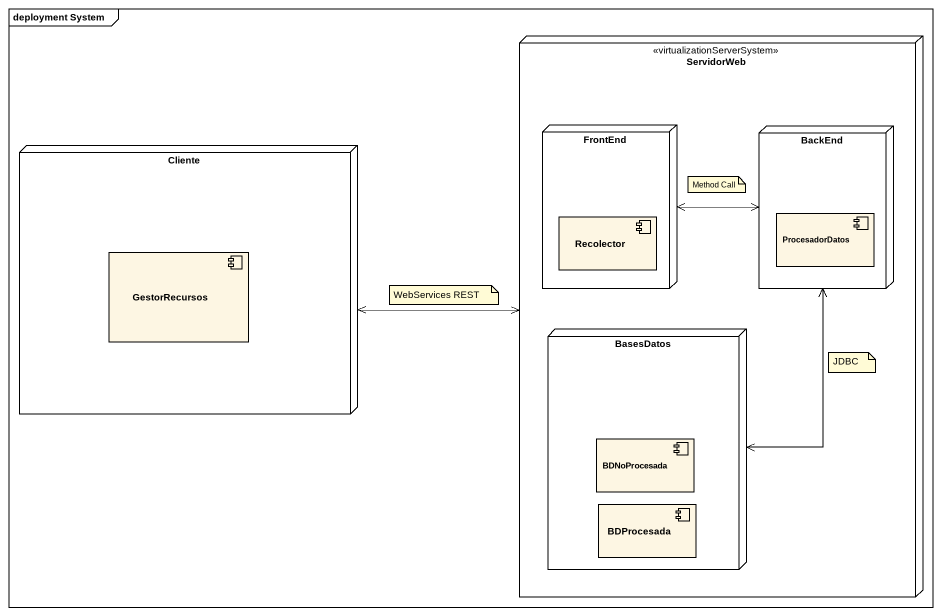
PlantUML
@startuml
mainframe deployment System
node ServidorWeb <<virtualizationServerSystem>> {
  node FrontEnd {
    component Recolector
  }
  node BackEnd {
    component ProcesadorDatos
  }
  node BasesDatos {
    component BDNoProcesada
    component BDProcesada
  }
}
node Cliente {
  component GestorRecursos
}
FrontEnd <-right-> BackEnd
BackEnd <--> BasesDatos
Cliente <-right-> ServidorWeb
note as N1
  Method Call
end note
note as N2
  WebServices REST
end note
note as N3
  JDBC
end note
@enduml
